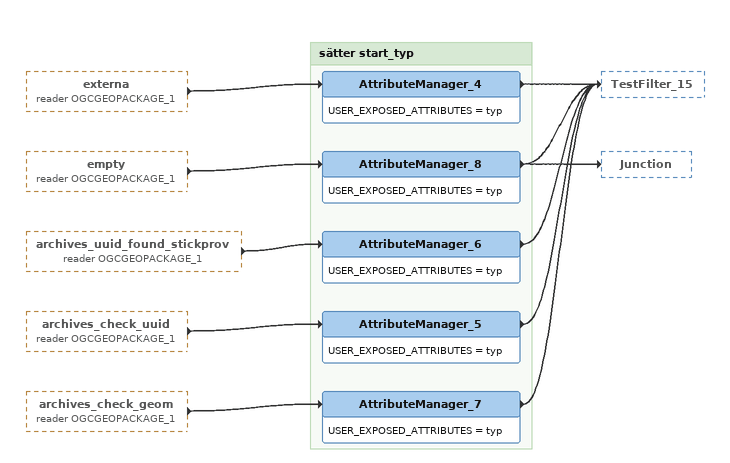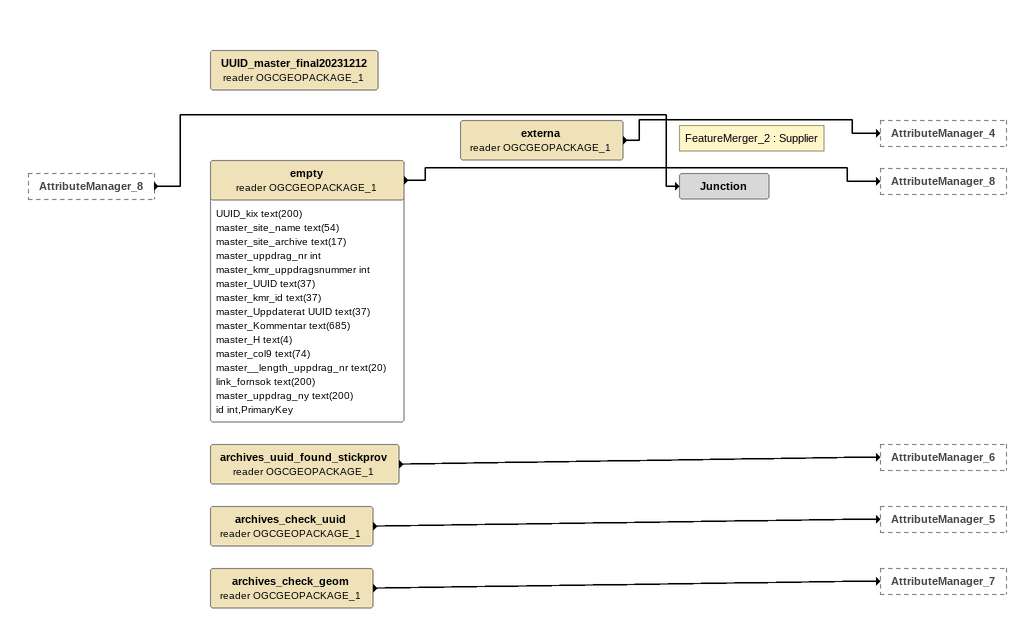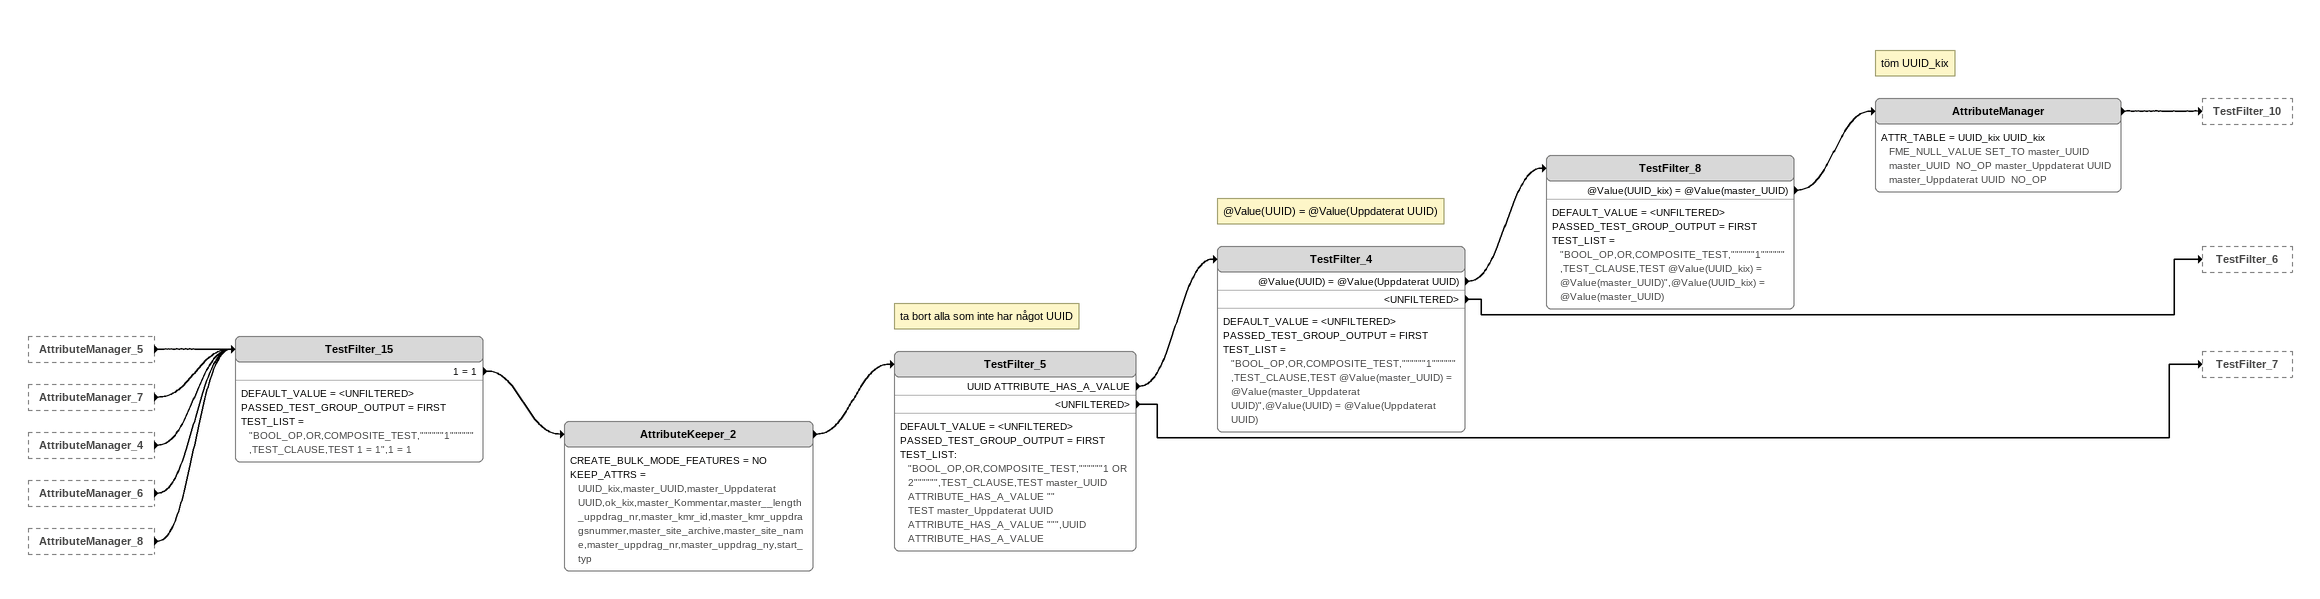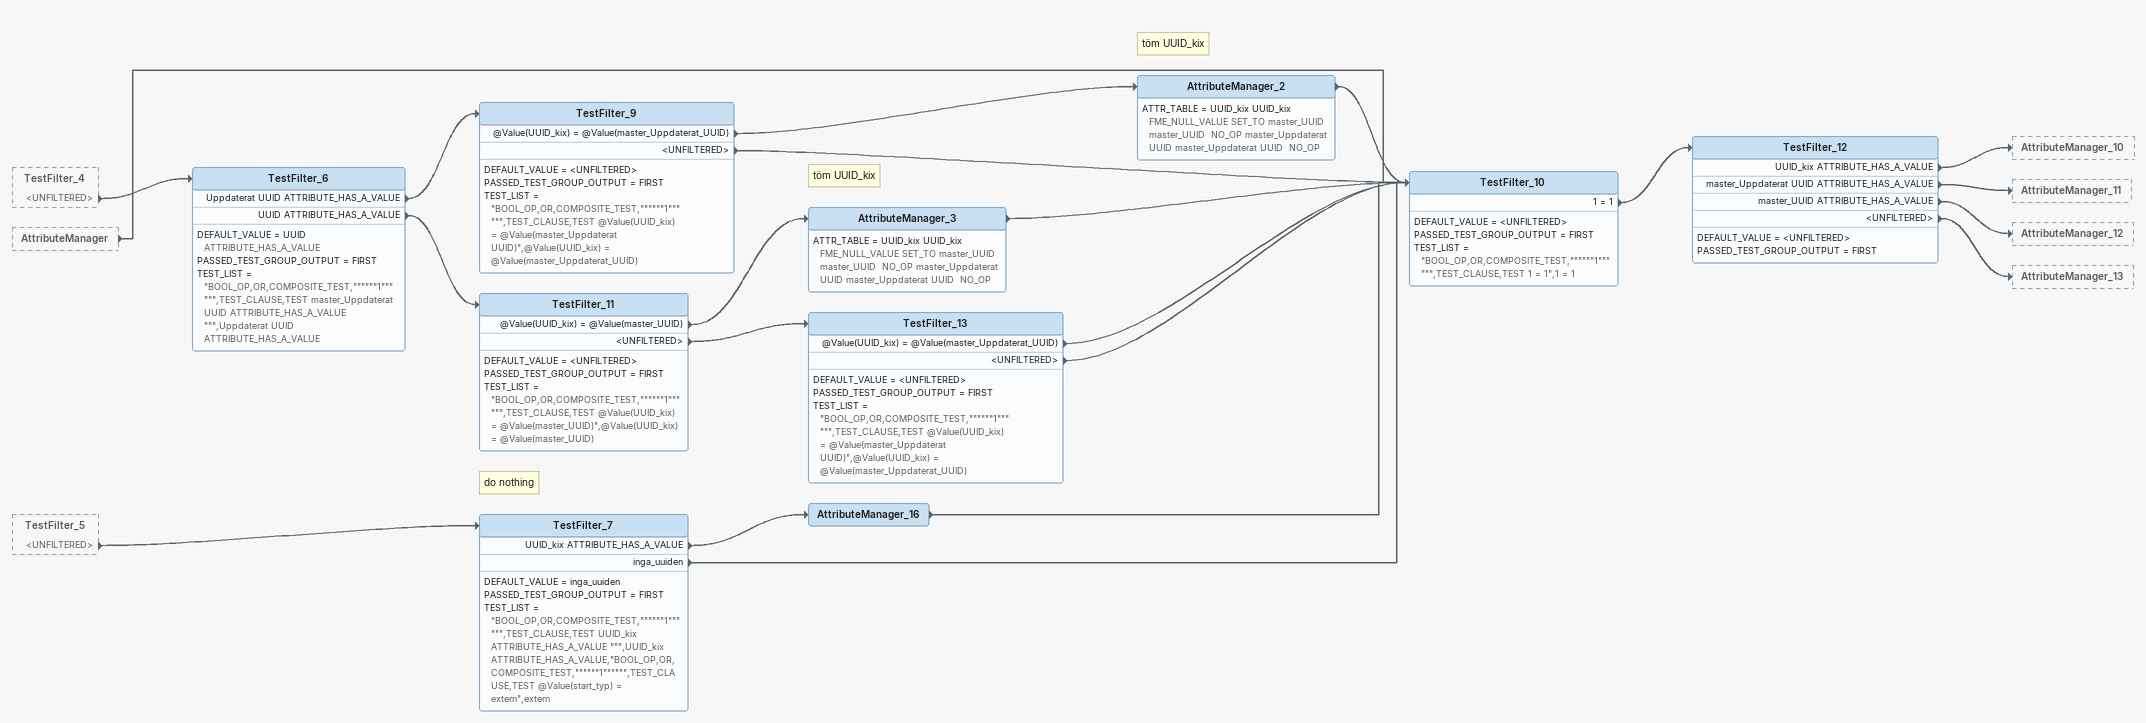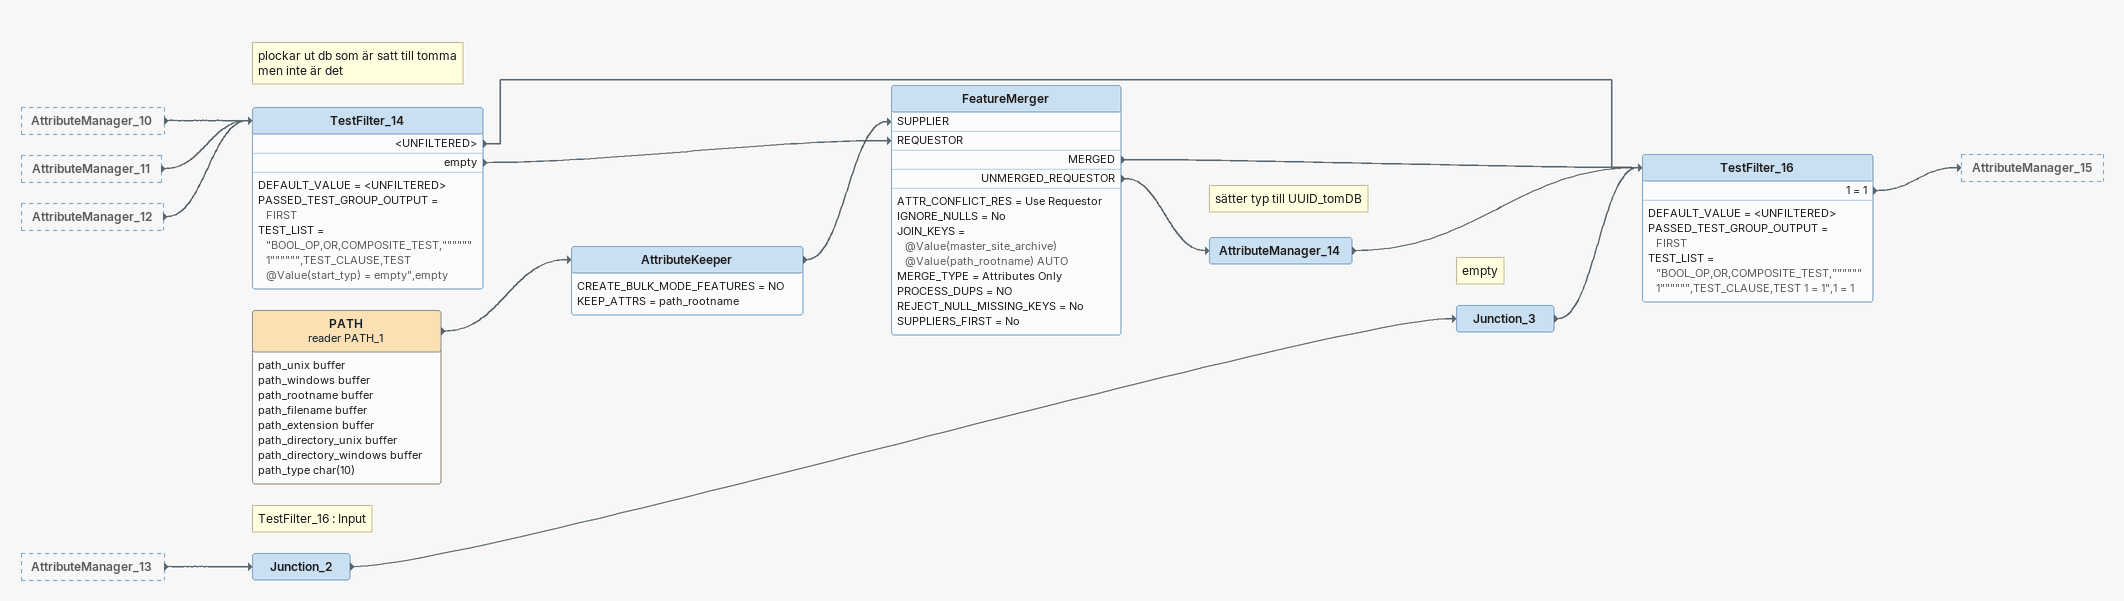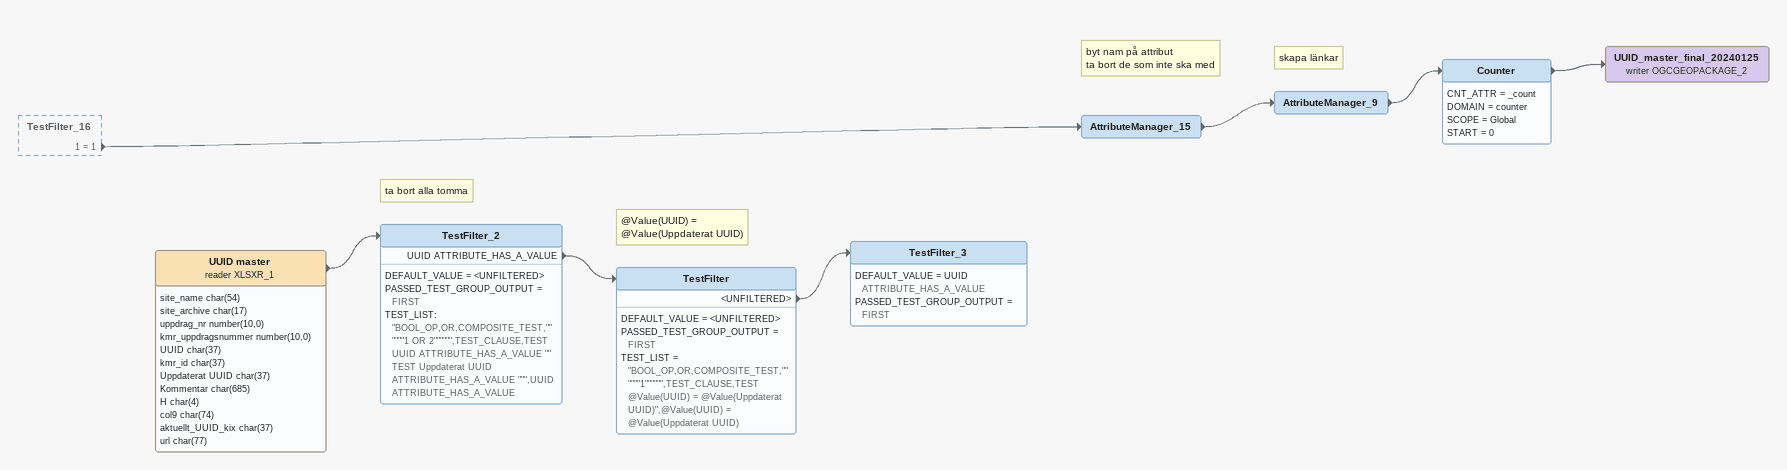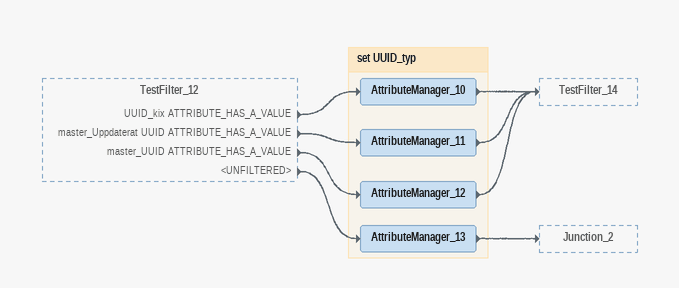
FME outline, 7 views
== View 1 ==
externa (reader OGCGEOPACKAGE_1) [outside]
    -> AttributeManager_4
empty (reader OGCGEOPACKAGE_1) [outside]
    -> AttributeManager_8
archives_uuid_found_stickprov (reader OGCGEOPACKAGE_1) [outside]
    -> AttributeManager_6
archives_check_uuid (reader OGCGEOPACKAGE_1) [outside]
    -> AttributeManager_5
archives_check_geom (reader OGCGEOPACKAGE_1) [outside]
    -> AttributeManager_7

Bookmark: sätter start_typ
AttributeManager_6
    USER_EXPOSED_ATTRIBUTES = typ
    -> TestFilter_15
AttributeManager_5
    USER_EXPOSED_ATTRIBUTES = typ
    -> TestFilter_15
AttributeManager_7
    USER_EXPOSED_ATTRIBUTES = typ
    -> TestFilter_15
AttributeManager_4
    USER_EXPOSED_ATTRIBUTES = typ
    -> TestFilter_15
AttributeManager_8
    USER_EXPOSED_ATTRIBUTES = typ
    -> TestFilter_15
    -> Junction

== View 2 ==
AttributeManager_8 [outside]
    -> Junction
UUID_master_final20231212 (reader OGCGEOPACKAGE_1)
archives_uuid_found_stickprov (reader OGCGEOPACKAGE_1)
    -> AttributeManager_6
archives_check_uuid (reader OGCGEOPACKAGE_1)
    -> AttributeManager_5
archives_check_geom (reader OGCGEOPACKAGE_1)
    -> AttributeManager_7
externa (reader OGCGEOPACKAGE_1)
    -> AttributeManager_4
empty (reader OGCGEOPACKAGE_1)
    attributes: UUID_kix text(200), master_site_name text(54), master_site_archive text(17), master_uppdrag_nr int, master_kmr_uppdragsnummer int, master_UUID text(37), master_kmr_id text(37), master_Uppdaterat UUID text(37), master_Kommentar text(685), master_H text(4), master_col9 text(74), master__length_uppdrag_nr text(20), link_fornsok text(200), master_uppdrag_ny text(200), id int,PrimaryKey
    -> AttributeManager_8
Note: FeatureMerger_2 : Supplier
Junction

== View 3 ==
AttributeManager_5 [outside]
    -> TestFilter_15
AttributeManager_7 [outside]
    -> TestFilter_15
AttributeManager_4 [outside]
    -> TestFilter_15
AttributeManager_6 [outside]
    -> TestFilter_15
AttributeManager_8 [outside]
    -> TestFilter_15
TestFilter_15
    DEFAULT_VALUE = <UNFILTERED>
    PASSED_TEST_GROUP_OUTPUT = FIRST
    TEST_LIST = "BOOL_OP,OR,COMPOSITE_TEST,""""""1"""""",TEST_CLAUSE,TEST 1 = 1",1 = 1
    1 = 1 -> AttributeKeeper_2
AttributeKeeper_2
    CREATE_BULK_MODE_FEATURES = NO
    KEEP_ATTRS = UUID_kix,master_UUID,master_Uppdaterat UUID,ok_kix,master_Kommentar,master__length_uppdrag_nr,master_kmr_id,master_kmr_uppdragsnummer,master_site_archive,master_site_name,master_uppdrag_nr,master_uppdrag_ny,start_typ
    -> TestFilter_5
Note: ta bort alla som inte har något UUID
TestFilter_5
    DEFAULT_VALUE = <UNFILTERED>
    PASSED_TEST_GROUP_OUTPUT = FIRST
    TEST_LIST:
      "BOOL_OP,OR,COMPOSITE_TEST,""""""1 OR 2"""""",TEST_CLAUSE,TEST master_UUID ATTRIBUTE_HAS_A_VALUE ""
      TEST master_Uppdaterat UUID ATTRIBUTE_HAS_A_VALUE """,UUID ATTRIBUTE_HAS_A_VALUE
    UUID ATTRIBUTE_HAS_A_VALUE -> TestFilter_4
    <UNFILTERED> -> TestFilter_7
Note: @Value(UUID) = @Value(Uppdaterat UUID)
TestFilter_4
    DEFAULT_VALUE = <UNFILTERED>
    PASSED_TEST_GROUP_OUTPUT = FIRST
    TEST_LIST = "BOOL_OP,OR,COMPOSITE_TEST,""""""1"""""",TEST_CLAUSE,TEST @Value(master_UUID) = @Value(master_Uppdaterat UUID)",@Value(UUID) = @Value(Uppdaterat UUID)
    @Value(UUID) = @Value(Uppdaterat UUID) -> TestFilter_8
    <UNFILTERED> -> TestFilter_6
TestFilter_8
    DEFAULT_VALUE = <UNFILTERED>
    PASSED_TEST_GROUP_OUTPUT = FIRST
    TEST_LIST = "BOOL_OP,OR,COMPOSITE_TEST,""""""1"""""",TEST_CLAUSE,TEST @Value(UUID_kix) = @Value(master_UUID)",@Value(UUID_kix) = @Value(master_UUID)
    @Value(UUID_kix) = @Value(master_UUID) -> AttributeManager
Note: töm UUID_kix
AttributeManager
    ATTR_TABLE = UUID_kix UUID_kix FME_NULL_VALUE SET_TO master_UUID master_UUID  NO_OP master_Uppdaterat UUID master_Uppdaterat UUID  NO_OP
    -> TestFilter_10

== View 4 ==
TestFilter_4 [outside]
    <UNFILTERED> -> TestFilter_6
AttributeManager [outside]
    -> TestFilter_10
TestFilter_5 [outside]
    <UNFILTERED> -> TestFilter_7
TestFilter_6
    DEFAULT_VALUE = UUID ATTRIBUTE_HAS_A_VALUE
    PASSED_TEST_GROUP_OUTPUT = FIRST
    TEST_LIST = "BOOL_OP,OR,COMPOSITE_TEST,""""""1"""""",TEST_CLAUSE,TEST master_Uppdaterat UUID ATTRIBUTE_HAS_A_VALUE """,Uppdaterat UUID ATTRIBUTE_HAS_A_VALUE
    Uppdaterat UUID ATTRIBUTE_HAS_A_VALUE -> TestFilter_9
    UUID ATTRIBUTE_HAS_A_VALUE -> TestFilter_11
TestFilter_9
    DEFAULT_VALUE = <UNFILTERED>
    PASSED_TEST_GROUP_OUTPUT = FIRST
    TEST_LIST = "BOOL_OP,OR,COMPOSITE_TEST,""""""1"""""",TEST_CLAUSE,TEST @Value(UUID_kix) = @Value(master_Uppdaterat UUID)",@Value(UUID_kix) = @Value(master_Uppdaterat_UUID)
    @Value(UUID_kix) = @Value(master_Uppdaterat_UUID) -> AttributeManager_2
    <UNFILTERED> -> TestFilter_10
Note: töm UUID_kix
AttributeManager_2
    ATTR_TABLE = UUID_kix UUID_kix FME_NULL_VALUE SET_TO master_UUID master_UUID  NO_OP master_Uppdaterat UUID master_Uppdaterat UUID  NO_OP
    -> TestFilter_10
TestFilter_11
    DEFAULT_VALUE = <UNFILTERED>
    PASSED_TEST_GROUP_OUTPUT = FIRST
    TEST_LIST = "BOOL_OP,OR,COMPOSITE_TEST,""""""1"""""",TEST_CLAUSE,TEST @Value(UUID_kix) = @Value(master_UUID)",@Value(UUID_kix) = @Value(master_UUID)
    @Value(UUID_kix) = @Value(master_UUID) -> AttributeManager_3
    <UNFILTERED> -> TestFilter_13
Note: töm UUID_kix
AttributeManager_3
    ATTR_TABLE = UUID_kix UUID_kix FME_NULL_VALUE SET_TO master_UUID master_UUID  NO_OP master_Uppdaterat UUID master_Uppdaterat UUID  NO_OP
    -> TestFilter_10
TestFilter_13
    DEFAULT_VALUE = <UNFILTERED>
    PASSED_TEST_GROUP_OUTPUT = FIRST
    TEST_LIST = "BOOL_OP,OR,COMPOSITE_TEST,""""""1"""""",TEST_CLAUSE,TEST @Value(UUID_kix) = @Value(master_Uppdaterat UUID)",@Value(UUID_kix) = @Value(master_Uppdaterat_UUID)
    @Value(UUID_kix) = @Value(master_Uppdaterat_UUID) -> TestFilter_10
    <UNFILTERED> -> TestFilter_10
Note: do nothing
TestFilter_7
    DEFAULT_VALUE = inga_uuiden
    PASSED_TEST_GROUP_OUTPUT = FIRST
    TEST_LIST = "BOOL_OP,OR,COMPOSITE_TEST,""""""1"""""",TEST_CLAUSE,TEST UUID_kix ATTRIBUTE_HAS_A_VALUE """,UUID_kix ATTRIBUTE_HAS_A_VALUE,"BOOL_OP,OR,COMPOSITE_TEST,""""""1"""""",TEST_CLAUSE,TEST @Value(start_typ) = extern",extern
    UUID_kix ATTRIBUTE_HAS_A_VALUE -> AttributeManager_16
    inga_uuiden -> TestFilter_10
AttributeManager_16
    -> TestFilter_10
TestFilter_10
    DEFAULT_VALUE = <UNFILTERED>
    PASSED_TEST_GROUP_OUTPUT = FIRST
    TEST_LIST = "BOOL_OP,OR,COMPOSITE_TEST,""""""1"""""",TEST_CLAUSE,TEST 1 = 1",1 = 1
    1 = 1 -> TestFilter_12
TestFilter_12
    DEFAULT_VALUE = <UNFILTERED>
    PASSED_TEST_GROUP_OUTPUT = FIRST
    UUID_kix ATTRIBUTE_HAS_A_VALUE -> AttributeManager_10
    master_Uppdaterat UUID ATTRIBUTE_HAS_A_VALUE -> AttributeManager_11
    master_UUID ATTRIBUTE_HAS_A_VALUE -> AttributeManager_12
    <UNFILTERED> -> AttributeManager_13

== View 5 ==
AttributeManager_10 [outside]
    -> TestFilter_14
AttributeManager_11 [outside]
    -> TestFilter_14
AttributeManager_12 [outside]
    -> TestFilter_14
AttributeManager_13 [outside]
    -> Junction_2
Note: plockar ut db som är satt till tomma men inte är det
TestFilter_14
    DEFAULT_VALUE = <UNFILTERED>
    PASSED_TEST_GROUP_OUTPUT = FIRST
    TEST_LIST = "BOOL_OP,OR,COMPOSITE_TEST,""""""1"""""",TEST_CLAUSE,TEST @Value(start_typ) = empty",empty
    <UNFILTERED> -> TestFilter_16
    empty -> FeatureMerger [REQUESTOR]
Note: TestFilter_16 : Input
Junction_2
    -> Junction_3
Note: empty
Junction_3
    -> TestFilter_16
PATH (reader PATH_1)
    attributes: path_unix buffer, path_windows buffer, path_rootname buffer, path_filename buffer, path_extension buffer, path_directory_unix buffer, path_directory_windows buffer, path_type char(10)
    -> AttributeKeeper
AttributeKeeper
    CREATE_BULK_MODE_FEATURES = NO
    KEEP_ATTRS = path_rootname
    -> FeatureMerger [SUPPLIER]
FeatureMerger
    ATTR_CONFLICT_RES = Use Requestor
    IGNORE_NULLS = No
    JOIN_KEYS = @Value(master_site_archive) @Value(path_rootname) AUTO
    MERGE_TYPE = Attributes Only
    PROCESS_DUPS = NO
    REJECT_NULL_MISSING_KEYS = No
    SUPPLIERS_FIRST = No
    MERGED -> TestFilter_16
    UNMERGED_REQUESTOR -> AttributeManager_14
Note: sätter typ till UUID_tomDB
AttributeManager_14
    -> TestFilter_16
TestFilter_16
    DEFAULT_VALUE = <UNFILTERED>
    PASSED_TEST_GROUP_OUTPUT = FIRST
    TEST_LIST = "BOOL_OP,OR,COMPOSITE_TEST,""""""1"""""",TEST_CLAUSE,TEST 1 = 1",1 = 1
    1 = 1 -> AttributeManager_15

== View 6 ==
TestFilter_16 [outside]
    1 = 1 -> AttributeManager_15
UUID master (reader XLSXR_1)
    attributes: site_name char(54), site_archive char(17), uppdrag_nr number(10,0), kmr_uppdragsnummer number(10,0), UUID char(37), kmr_id char(37), Uppdaterat UUID char(37), Kommentar char(685), H char(4), col9 char(74), aktuellt_UUID_kix char(37), url char(77)
    -> TestFilter_2
Note: ta bort alla tomma
TestFilter_2
    DEFAULT_VALUE = <UNFILTERED>
    PASSED_TEST_GROUP_OUTPUT = FIRST
    TEST_LIST:
      "BOOL_OP,OR,COMPOSITE_TEST,""""""1 OR 2"""""",TEST_CLAUSE,TEST UUID ATTRIBUTE_HAS_A_VALUE ""
      TEST Uppdaterat UUID ATTRIBUTE_HAS_A_VALUE """,UUID ATTRIBUTE_HAS_A_VALUE
    UUID ATTRIBUTE_HAS_A_VALUE -> TestFilter
Note: @Value(UUID) = @Value(Uppdaterat UUID)
TestFilter
    DEFAULT_VALUE = <UNFILTERED>
    PASSED_TEST_GROUP_OUTPUT = FIRST
    TEST_LIST = "BOOL_OP,OR,COMPOSITE_TEST,""""""1"""""",TEST_CLAUSE,TEST @Value(UUID) = @Value(Uppdaterat UUID)",@Value(UUID) = @Value(Uppdaterat UUID)
    <UNFILTERED> -> TestFilter_3
TestFilter_3
    DEFAULT_VALUE = UUID ATTRIBUTE_HAS_A_VALUE
    PASSED_TEST_GROUP_OUTPUT = FIRST
Note: byt nam på attribut / ta bort de som inte ska med
AttributeManager_15
    -> AttributeManager_9
Note: skapa länkar
AttributeManager_9
    -> Counter
Counter
    CNT_ATTR = _count
    DOMAIN = counter
    SCOPE = Global
    START = 0
    -> UUID_master_final_20240125 (writer OGCGEOPACKAGE_2)
UUID_master_final_20240125 (writer OGCGEOPACKAGE_2)

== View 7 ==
TestFilter_12 [outside]
    UUID_kix ATTRIBUTE_HAS_A_VALUE -> AttributeManager_10
    master_Uppdaterat UUID ATTRIBUTE_HAS_A_VALUE -> AttributeManager_11
    master_UUID ATTRIBUTE_HAS_A_VALUE -> AttributeManager_12
    <UNFILTERED> -> AttributeManager_13

Bookmark: set UUID_typ
AttributeManager_10
    -> TestFilter_14
AttributeManager_11
    -> TestFilter_14
AttributeManager_12
    -> TestFilter_14
AttributeManager_13
    -> Junction_2
